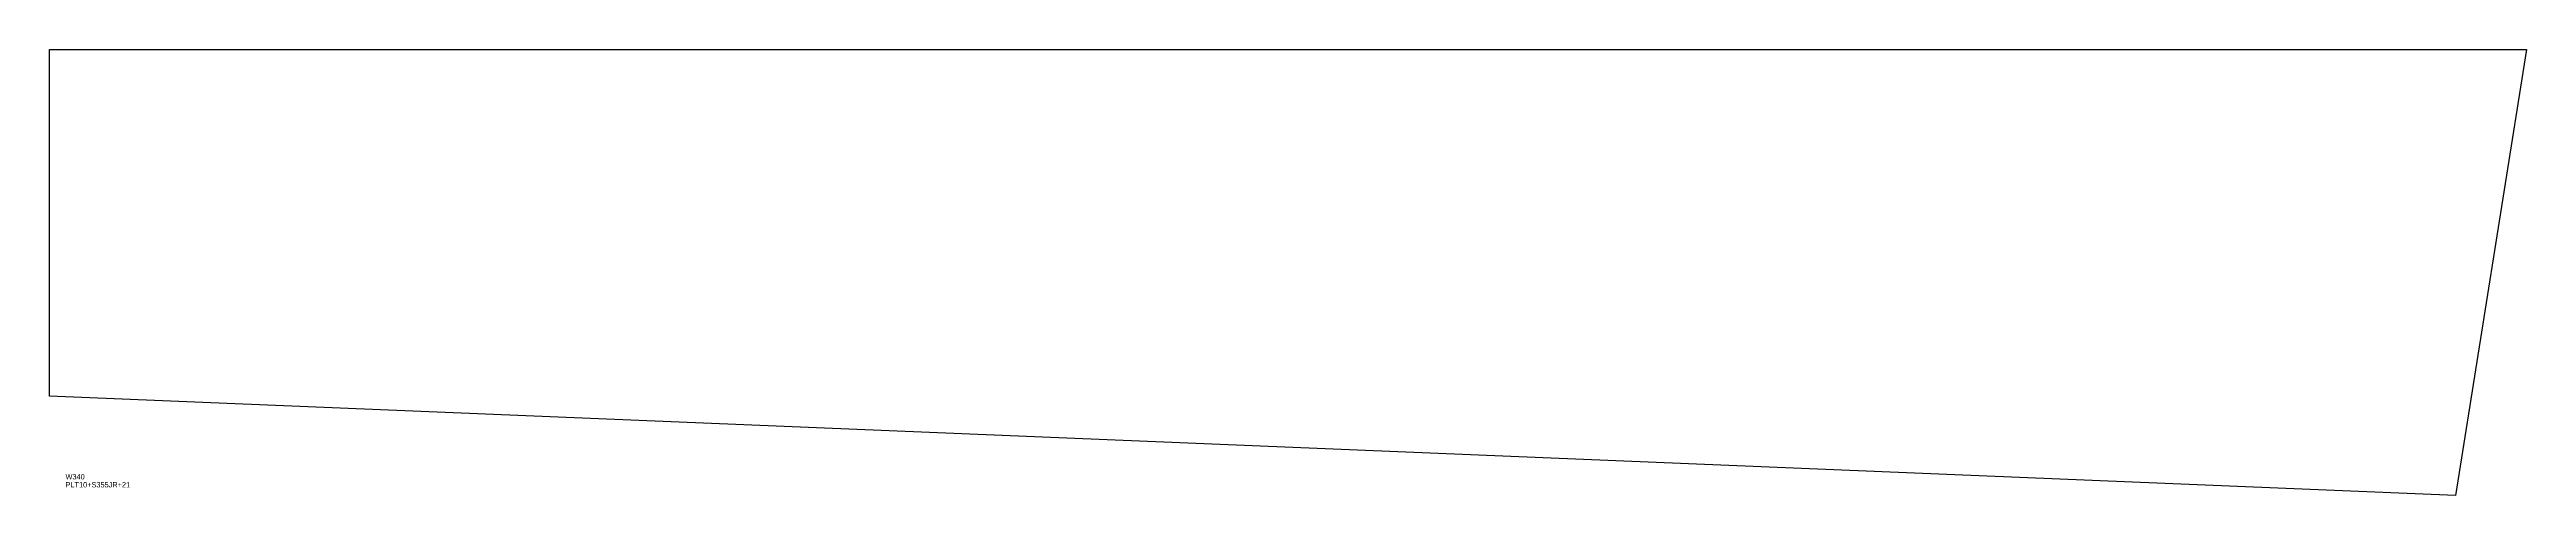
# Model space of a CAD drawing. Extents: x 0 to 4650, y 0 to 836.
import ezdxf

# ---------------------------------------------------------------- set-up
doc = ezdxf.new("R2010")
doc.units = 0
for name, color, linetype in [('CUT', 7, 'CONTINUOUS'), ('SCRIBE', 3, 'CONTINUOUS'), ('TEXT', 7, 'CONTINUOUS')]:
    doc.layers.add(name, color=color, linetype=linetype)

msp = doc.modelspace()

# ---------------------------------------------------------------- linework, layer by layer
at = {"layer": 'CUT', "color": 7, "linetype": 'CONTINUOUS'}
msp.add_lwpolyline([(0, 186.17), (0, 836.17), (4649.69, 836.17), (4516.73, 0)], close=True, dxfattribs=at)

# ---------------------------------------------------------------- texts
at = {"layer": 'SCRIBE', "color": 3}
msp.add_text('W340', height=10, dxfattribs=at).set_placement((30, 30))
at = {"layer": 'TEXT', "color": 7}
msp.add_text('PLT10+S355JR+21', height=10, dxfattribs=at).set_placement((30, 15))

doc.saveas('drawing.dxf')
